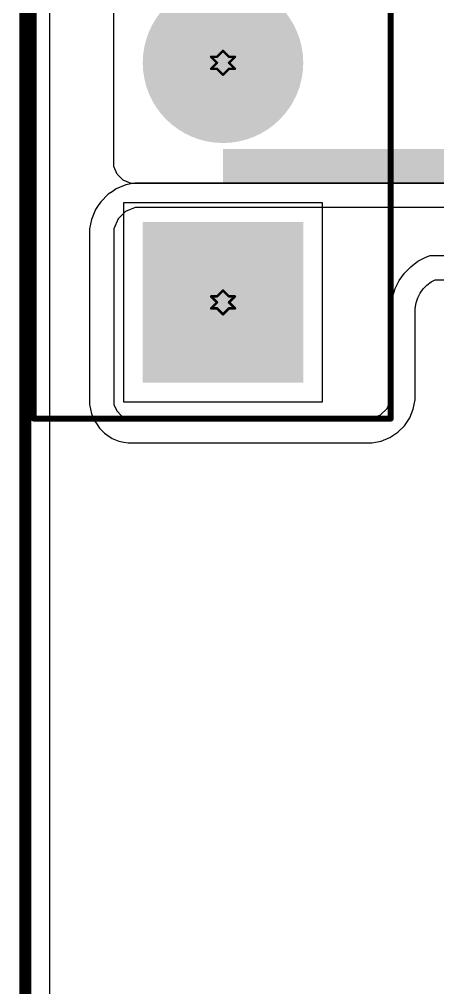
# Model space of a CAD drawing. Header units: inches. Extents: x 0 to 11.4, y 0 to 6.8.
# Drawn here: x -0.005 to 0.344, y 0.803 to 1.611 of the extents above; entities that cross this region are included whole.
import ezdxf

# ---------------------------------------------------------------- set-up
doc = ezdxf.new("R2010")
doc.units = ezdxf.units.IN
doc.header["$MEASUREMENT"] = 0
for name, color, linetype in [('Board Outline', 216, 'Continuous'), ('Bottom Layer', 5, 'Continuous'), ('Bottom Solder', 6, 'Continuous'), ('Dimension', 6, 'Continuous'), ('Drill Drawing', 1, 'Continuous'), ('Multi-Layer', 9, 'Continuous'), ('Pad Holes', 156, 'Continuous'), ('Top Layer', 1, 'Continuous'), ('Top Overlay', 2, 'Continuous'), ('Top Solder', 216, 'Continuous')]:
    doc.layers.add(name, color=color, linetype=linetype)

# ---------------------------------------------------------------- blocks, each defined once
blk = doc.blocks.new('691137710002_1')
at = {"layer": 'Bottom Layer'}
blk.add_hatch(color=5, dxfattribs=at).paths.add_polyline_path([(-0.03700785, 0.06299215), (-0.03700785, -0.06299215), (-0.16299215, -0.06299215), (-0.16299215, 0.06299215)])
h = blk.add_hatch(color=5, dxfattribs=at)
edge = h.paths.add_edge_path()
edge.add_arc((0.1, 0), 0.0629921, 0, 360)
at = {"layer": 'Bottom Solder'}
blk.add_hatch(color=6, dxfattribs=at).paths.add_polyline_path([(-0.03300785, 0.06699215), (-0.03300785, -0.06699215), (-0.16699215, -0.06699215), (-0.16699215, 0.06699215)])
h = blk.add_hatch(color=6, dxfattribs=at)
edge = h.paths.add_edge_path()
edge.add_arc((0.1, 0), 0.0669921, 0, 360)
at = {"layer": 'Multi-Layer'}
blk.add_hatch(color=9, dxfattribs=at).paths.add_polyline_path([(-0.03700785, 0.06299215), (-0.03700785, -0.06299215), (-0.16299215, -0.06299215), (-0.16299215, 0.06299215)])
h = blk.add_hatch(color=9, dxfattribs=at)
edge = h.paths.add_edge_path()
edge.add_arc((0.1, 0), 0.0629921, 0, 360)
at = {"layer": 'Pad Holes'}
h = blk.add_hatch(color=7, dxfattribs=at)
edge = h.paths.add_edge_path()
edge.add_arc((-0.1, 0), 0.0334645, 0, 360)
h = blk.add_hatch(color=7, dxfattribs=at)
edge = h.paths.add_edge_path()
edge.add_arc((0.1, 0), 0.0334645, 0, 360)
at = {"layer": 'Top Layer'}
blk.add_hatch(color=1, dxfattribs=at).paths.add_polyline_path([(-0.03700785, 0.06299215), (-0.03700785, -0.06299215), (-0.16299215, -0.06299215), (-0.16299215, 0.06299215)])
h = blk.add_hatch(color=1, dxfattribs=at)
edge = h.paths.add_edge_path()
edge.add_arc((0.1, 0), 0.0629921, 0, 360)
at = {"layer": 'Top Solder'}
blk.add_hatch(color=216, dxfattribs=at).paths.add_polyline_path([(-0.03300785, 0.06699215), (-0.03300785, -0.06699215), (-0.16699215, -0.06699215), (-0.16699215, 0.06699215)])
h = blk.add_hatch(color=216, dxfattribs=at)
edge = h.paths.add_edge_path()
edge.add_arc((0.1, 0), 0.0669921, 0, 360)
at = {"layer": 'Top Overlay', "const_width": 0.005}
for points in [[(-0.197, 0.158), (-0.197, -0.14)], [(-0.197, 0.158), (0.199, 0.158)], [(0.199, 0.158), (0.199, -0.14)], [(-0.197, -0.14), (0.199, -0.14)]]:
    blk.add_lwpolyline(points, dxfattribs=at)
at = {"layer": 'Top Overlay', "const_width": 0.0025}
for points in [[(-0.19825, 0.158, 1), (-0.19575, 0.158, 1)], [(-0.19825, 0.158, 1), (-0.19575, 0.158, 1)], [(0.19775, 0.158, 1), (0.20025, 0.158, 1)], [(0.19775, 0.158, 1), (0.20025, 0.158, 1)], [(-0.19825, -0.14, 1), (-0.19575, -0.14, 1)], [(-0.19825, -0.14, 1), (-0.19575, -0.14, 1)], [(0.19775, -0.14, 1), (0.20025, -0.14, 1)], [(0.19775, -0.14, 1), (0.20025, -0.14, 1)]]:
    blk.add_lwpolyline(points, format="xyb", close=True, dxfattribs=at)

msp = doc.modelspace()

# ---------------------------------------------------------------- hatches: boundary and pattern name
at = {"layer": 'Bottom Layer'}
msp.add_hatch(color=5, dxfattribs=at).paths.add_polyline_path([(0.165, 1.4744174), (0.5032424, 1.4744174), (0.5032424, 1.503173), (0.165, 1.503173)])

# ---------------------------------------------------------------- linework, layer by layer
at = {"layer": 'Board Outline', "const_width": 0.01}
msp.add_lwpolyline([(0, 0), (0, 3.9370079)], dxfattribs=at)
at = {"layer": 'Bottom Layer'}
for p, q in [((0.0203913, 0.0203913), (0.0203913, 3.2721976)), ((0.074, 1.4922598), (0.074, 1.6575433)), ((0.074, 1.4887107), (0.074, 1.4922598)), ((0.074, 1.4922598), (0.074, 1.4922598)), ((0.0767163, 1.4821528), (0.074, 1.4887107)), ((0.0817354, 1.4771337), (0.0767163, 1.4821528)), ((0.0839858, 1.4733055), (0.0758238, 1.4699256)), ((0.0882933, 1.4744174), (0.0817354, 1.4771337)), ((0.0839867, 1.4733057), (0.0839858, 1.4733055)), ((0.0839878, 1.4733064), (0.0839867, 1.4733057)), ((0.0880731, 1.4741181), (0.0839878, 1.4733064)), ((0.0917895, 1.474857), (0.0880731, 1.4741181)), ((0.0918424, 1.4744174), (0.0882933, 1.4744174)), ((0.0917906, 1.4748568), (0.0917895, 1.474857)), ((0.0917918, 1.474857), (0.0917906, 1.4748568)), ((0.0962088, 1.4748561), (0.0917918, 1.474857)), ((0.5032424, 1.4744174), (0.0918424, 1.4744174)), ((0.4676102, 1.4748563), (0.0962088, 1.4748561)), ((0.0692064, 1.4655045), (0.0629598, 1.4592579)), ((0.0692072, 1.4655051), (0.0692064, 1.4655045)), ((0.0692078, 1.4655059), (0.0692072, 1.4655051)), ((0.0723853, 1.4676285), (0.0692078, 1.4655059)), ((0.075822, 1.4699249), (0.0723853, 1.4676285)), ((0.0758231, 1.4699251), (0.075822, 1.4699249)), ((0.0758238, 1.4699256), (0.0758231, 1.4699251)), ((0.0608358, 1.456079), (0.0585394, 1.4526423)), ((0.0629584, 1.4592565), (0.0608358, 1.456079)), ((0.0629592, 1.4592571), (0.0629584, 1.4592565)), ((0.0629598, 1.4592579), (0.0629592, 1.4592571)), ((0.0585387, 1.4526405), (0.0551588, 1.4444785)), ((0.0585392, 1.4526412), (0.0585387, 1.4526405)), ((0.0585394, 1.4526423), (0.0585392, 1.4526412)), ((0.0836256, 1.4510853), (0.077379, 1.4448387)), ((0.0917876, 1.4544652), (0.0836256, 1.4510853)), ((0.0962046, 1.4544643), (0.0917876, 1.4544652)), ((0.4685268, 1.4544645), (0.0962046, 1.4544643)), ((0.0543462, 1.4403912), (0.0536073, 1.4366748)), ((0.0551579, 1.4444765), (0.0543462, 1.4403912)), ((0.0551586, 1.4444776), (0.0551579, 1.4444765)), ((0.0551588, 1.4444785), (0.0551586, 1.4444776)), ((0.077379, 1.4448387), (0.0739991, 1.4366767)), ((0.0536073, 1.4366748), (0.0536075, 1.4366737)), ((0.0536075, 1.4366737), (0.0536073, 1.4366725)), ((0.0536073, 1.4366725), (0.0536082, 1.4322555)), ((0.0536082, 1.4322555), (0.0536082, 1.2930006)), ((0.0739991, 1.4366767), (0.074, 1.4322597)), ((0.074, 1.4322597), (0.074, 1.4322598)), ((0.074, 1.4322598), (0.074, 1.2929985)), ((0.3344064, 1.4130924), (0.3379232, 1.4144641)), ((0.3379232, 1.4144641), (0.3379234, 1.4144645)), ((0.3379234, 1.4144645), (0.4685268, 1.4144645)), ((0.3217033, 1.4050349), (0.3277426, 1.4095559)), ((0.3277426, 1.4095559), (0.3344064, 1.4130924)), ((0.3120567, 1.3934921), (0.3164327, 1.3996374)), ((0.3164327, 1.3996374), (0.3217033, 1.4050349)), ((0.3086799, 1.3867461), (0.3120567, 1.3934921)), ((0.3351892, 1.3896579), (0.3386977, 1.3922843)), ((0.3386977, 1.3922843), (0.3420676, 1.3940727)), ((0.3420676, 1.3940727), (0.4685268, 1.3940727)), ((0.3063828, 1.3795602), (0.3086799, 1.3867461)), ((0.3276221, 1.3790314), (0.3295842, 1.3829511)), ((0.3295842, 1.3829511), (0.3321265, 1.3865215)), ((0.3321265, 1.3865215), (0.3351892, 1.3896579)), ((0.3052204, 1.3721063), (0.3063828, 1.3795602)), ((0.3255512, 1.3701347), (0.3262876, 1.3748569)), ((0.3262876, 1.3748569), (0.3276221, 1.3790314)), ((0.3050745, 1.3683342), (0.3052204, 1.3721063)), ((0.3050745, 1.3582627), (0.3050745, 1.3683342)), ((0.3254663, 1.3679391), (0.3255512, 1.3701347)), ((0.3254663, 1.3582627), (0.3254663, 1.3679391)), ((0.3050291, 1.3571238), (0.3050571, 1.3578831)), ((0.3050571, 1.3578831), (0.3050745, 1.3582627)), ((0.3050745, 1.3582627), (0.3050745, 1.3582627)), ((0.3253738, 1.3577977), (0.3254663, 1.3582627)), ((0.305, 1.3552243), (0.3050011, 1.3556043)), ((0.305, 1.2978028), (0.305, 1.3552243)), ((0.3050011, 1.3556043), (0.3050104, 1.3563641)), ((0.3050104, 1.3563641), (0.3050291, 1.3571238)), ((0.3254449, 1.357329), (0.3253738, 1.3577977)), ((0.3253918, 1.3551998), (0.3253925, 1.3554455)), ((0.3253918, 1.2939153), (0.3253918, 1.3551998)), ((0.3253925, 1.3554455), (0.3253992, 1.3559926)), ((0.3253992, 1.3559926), (0.3254117, 1.3564993)), ((0.3254117, 1.3564993), (0.3254315, 1.3570365)), ((0.3254315, 1.3570365), (0.3254449, 1.357329)), ((0.3020247, 1.2867325), (0.305, 1.2939154)), ((0.305, 1.2939154), (0.305, 1.2978028)), ((0.305, 1.2978028), (0.305, 1.2978028)), ((0.3238396, 1.2861118), (0.3253918, 1.2939153)), ((0.0536082, 1.2930006), (0.0536079, 1.2900688)), ((0.0536079, 1.2900688), (0.053608, 1.2900681)), ((0.053608, 1.2900681), (0.0536079, 1.2900674)), ((0.0536079, 1.2900674), (0.0544081, 1.2860436)), ((0.0544081, 1.2860436), (0.0551593, 1.282265)), ((0.074, 1.2929985), (0.0739997, 1.2900667)), ((0.0739997, 1.2900667), (0.0762434, 1.2846494)), ((0.2965272, 1.281235), (0.3020247, 1.2867325)), ((0.3208644, 1.2789292), (0.3238394, 1.2861116)), ((0.3238394, 1.2861116), (0.3238396, 1.2861118)), ((0.0551593, 1.282265), (0.0551597, 1.2822644)), ((0.0551597, 1.2822644), (0.0551598, 1.2822638)), ((0.0551598, 1.2822638), (0.0574037, 1.2768462)), ((0.0762434, 1.2846494), (0.0803896, 1.2805032)), ((0.0803896, 1.2805032), (0.0858069, 1.2782595)), ((0.0858069, 1.2782595), (0.0887387, 1.2782598)), ((0.0887387, 1.2782598), (0.0887388, 1.2782598)), ((0.0887388, 1.2782598), (0.285457, 1.2782598)), ((0.285457, 1.2782598), (0.2893443, 1.2782598)), ((0.2893443, 1.2782598), (0.2965272, 1.281235)), ((0.3164439, 1.2723133), (0.3208643, 1.2789289)), ((0.3208643, 1.2789289), (0.3208644, 1.2789292)), ((0.0574037, 1.2768462), (0.0574038, 1.2768458)), ((0.0574038, 1.2768458), (0.0598245, 1.273223)), ((0.0598245, 1.273223), (0.0618237, 1.2702307)), ((0.0618237, 1.2702307), (0.061824, 1.2702305)), ((0.061824, 1.2702305), (0.0618242, 1.2702302)), ((0.0618242, 1.2702302), (0.0659704, 1.266084)), ((0.3109463, 1.2668157), (0.3164439, 1.2723133)), ((0.0659704, 1.266084), (0.0659707, 1.2660838)), ((0.0659707, 1.2660838), (0.0659709, 1.2660835)), ((0.0659709, 1.2660835), (0.0689632, 1.2640843)), ((0.0689632, 1.2640843), (0.072586, 1.2616636)), ((0.072586, 1.2616636), (0.0725864, 1.2616635)), ((0.0725864, 1.2616635), (0.0780039, 1.2594197)), ((0.2971479, 1.2594202), (0.3043305, 1.2623953)), ((0.3043305, 1.2623953), (0.3043309, 1.2623954)), ((0.3043309, 1.2623954), (0.3109463, 1.2668157)), ((0.0780039, 1.2594197), (0.0780045, 1.2594196)), ((0.0780045, 1.2594196), (0.0780052, 1.2594191)), ((0.0780052, 1.2594191), (0.0823038, 1.2585645)), ((0.0823038, 1.2585645), (0.0858076, 1.2578677)), ((0.0858076, 1.2578677), (0.0858083, 1.2578678)), ((0.0858083, 1.2578678), (0.085809, 1.2578677)), ((0.085809, 1.2578677), (0.0887408, 1.257868)), ((0.0887408, 1.257868), (0.2893443, 1.257868)), ((0.2893443, 1.257868), (0.2971479, 1.2594202))]:
    msp.add_line(p, q, dxfattribs=at)
at = {"layer": 'Dimension', "const_width": 0.0005}
msp.add_lwpolyline([(0, 0), (0, 3.9370079)], dxfattribs=at)
at = {"layer": 'Drill Drawing', "const_width": 0.002}
for points in [[(0.16, 1.5802598), (0.165, 1.5852598)], [(0.165, 1.5852598), (0.17, 1.5802598)], [(0.155, 1.5802598), (0.16, 1.5752598)], [(0.155, 1.5802598), (0.16, 1.5802598)], [(0.155, 1.5702598), (0.16, 1.5752598)], [(0.17, 1.5802598), (0.175, 1.5802598)], [(0.17, 1.5752598), (0.175, 1.5802598)], [(0.17, 1.5752598), (0.175, 1.5702598)], [(0.155, 1.5702598), (0.16, 1.5702598)], [(0.16, 1.5702598), (0.165, 1.5652598)], [(0.165, 1.5652598), (0.17, 1.5702598)], [(0.17, 1.5702598), (0.175, 1.5702598)], [(0.16, 1.3802598), (0.165, 1.3852598)], [(0.165, 1.3852598), (0.17, 1.3802598)], [(0.155, 1.3802598), (0.16, 1.3752598)], [(0.155, 1.3802598), (0.16, 1.3802598)], [(0.155, 1.3702598), (0.16, 1.3752598)], [(0.17, 1.3802598), (0.175, 1.3802598)], [(0.17, 1.3752598), (0.175, 1.3802598)], [(0.17, 1.3752598), (0.175, 1.3702598)], [(0.155, 1.3702598), (0.16, 1.3702598)], [(0.16, 1.3702598), (0.165, 1.3652598)], [(0.165, 1.3652598), (0.17, 1.3702598)], [(0.17, 1.3702598), (0.175, 1.3702598)]]:
    msp.add_lwpolyline(points, dxfattribs=at)
at = {"layer": 'Drill Drawing', "const_width": 0.001}
for points in [[(0.1645, 1.5852598, 1), (0.1655, 1.5852598, 1)], [(0.1645, 1.5852598, 1), (0.1655, 1.5852598, 1)], [(0.1545, 1.5802598, 1), (0.1555, 1.5802598, 1)], [(0.1545, 1.5802598, 1), (0.1555, 1.5802598, 1)], [(0.1595, 1.5802598, 1), (0.1605, 1.5802598, 1)], [(0.1595, 1.5802598, 1), (0.1605, 1.5802598, 1)], [(0.1595, 1.5752598, 1), (0.1605, 1.5752598, 1)], [(0.1595, 1.5752598, 1), (0.1605, 1.5752598, 1)], [(0.1695, 1.5802598, 1), (0.1705, 1.5802598, 1)], [(0.1695, 1.5802598, 1), (0.1705, 1.5802598, 1)], [(0.1695, 1.5752598, 1), (0.1705, 1.5752598, 1)], [(0.1695, 1.5752598, 1), (0.1705, 1.5752598, 1)], [(0.1745, 1.5802598, 1), (0.1755, 1.5802598, 1)], [(0.1745, 1.5802598, 1), (0.1755, 1.5802598, 1)], [(0.1545, 1.5702598, 1), (0.1555, 1.5702598, 1)], [(0.1545, 1.5702598, 1), (0.1555, 1.5702598, 1)], [(0.1595, 1.5702598, 1), (0.1605, 1.5702598, 1)], [(0.1595, 1.5702598, 1), (0.1605, 1.5702598, 1)], [(0.1695, 1.5702598, 1), (0.1705, 1.5702598, 1)], [(0.1695, 1.5702598, 1), (0.1705, 1.5702598, 1)], [(0.1745, 1.5702598, 1), (0.1755, 1.5702598, 1)], [(0.1745, 1.5702598, 1), (0.1755, 1.5702598, 1)], [(0.1645, 1.5652598, 1), (0.1655, 1.5652598, 1)], [(0.1645, 1.5652598, 1), (0.1655, 1.5652598, 1)], [(0.1645, 1.3852598, 1), (0.1655, 1.3852598, 1)], [(0.1645, 1.3852598, 1), (0.1655, 1.3852598, 1)], [(0.1545, 1.3802598, 1), (0.1555, 1.3802598, 1)], [(0.1545, 1.3802598, 1), (0.1555, 1.3802598, 1)], [(0.1595, 1.3802598, 1), (0.1605, 1.3802598, 1)], [(0.1595, 1.3802598, 1), (0.1605, 1.3802598, 1)], [(0.1595, 1.3752598, 1), (0.1605, 1.3752598, 1)], [(0.1595, 1.3752598, 1), (0.1605, 1.3752598, 1)], [(0.1695, 1.3802598, 1), (0.1705, 1.3802598, 1)], [(0.1695, 1.3802598, 1), (0.1705, 1.3802598, 1)], [(0.1695, 1.3752598, 1), (0.1705, 1.3752598, 1)], [(0.1695, 1.3752598, 1), (0.1705, 1.3752598, 1)], [(0.1745, 1.3802598, 1), (0.1755, 1.3802598, 1)], [(0.1745, 1.3802598, 1), (0.1755, 1.3802598, 1)], [(0.1545, 1.3702598, 1), (0.1555, 1.3702598, 1)], [(0.1545, 1.3702598, 1), (0.1555, 1.3702598, 1)], [(0.1595, 1.3702598, 1), (0.1605, 1.3702598, 1)], [(0.1595, 1.3702598, 1), (0.1605, 1.3702598, 1)], [(0.1645, 1.3652598, 1), (0.1655, 1.3652598, 1)], [(0.1645, 1.3652598, 1), (0.1655, 1.3652598, 1)], [(0.1695, 1.3702598, 1), (0.1705, 1.3702598, 1)], [(0.1695, 1.3702598, 1), (0.1705, 1.3702598, 1)], [(0.1745, 1.3702598, 1), (0.1755, 1.3702598, 1)], [(0.1745, 1.3702598, 1), (0.1755, 1.3702598, 1)]]:
    msp.add_lwpolyline(points, format="xyb", close=True, dxfattribs=at)
at = {"layer": 'Top Layer'}
for p, q in [((0.0203913, 0.0203913), (0.0203913, 3.2765727)), ((0.2479921, 1.4582519), (0.0820079, 1.4582519)), ((0.0820079, 1.4582519), (0.0820079, 1.2922677)), ((0.2479921, 1.2922677), (0.2479921, 1.4582519)), ((0.0820079, 1.2922677), (0.2479921, 1.2922677))]:
    msp.add_line(p, q, dxfattribs=at)

# ---------------------------------------------------------------- block references
at = {"rotation": 90}
msp.add_blockref('691137710002_1', (0.165, 1.4752598), dxfattribs=at)

doc.saveas('drawing.dxf')
